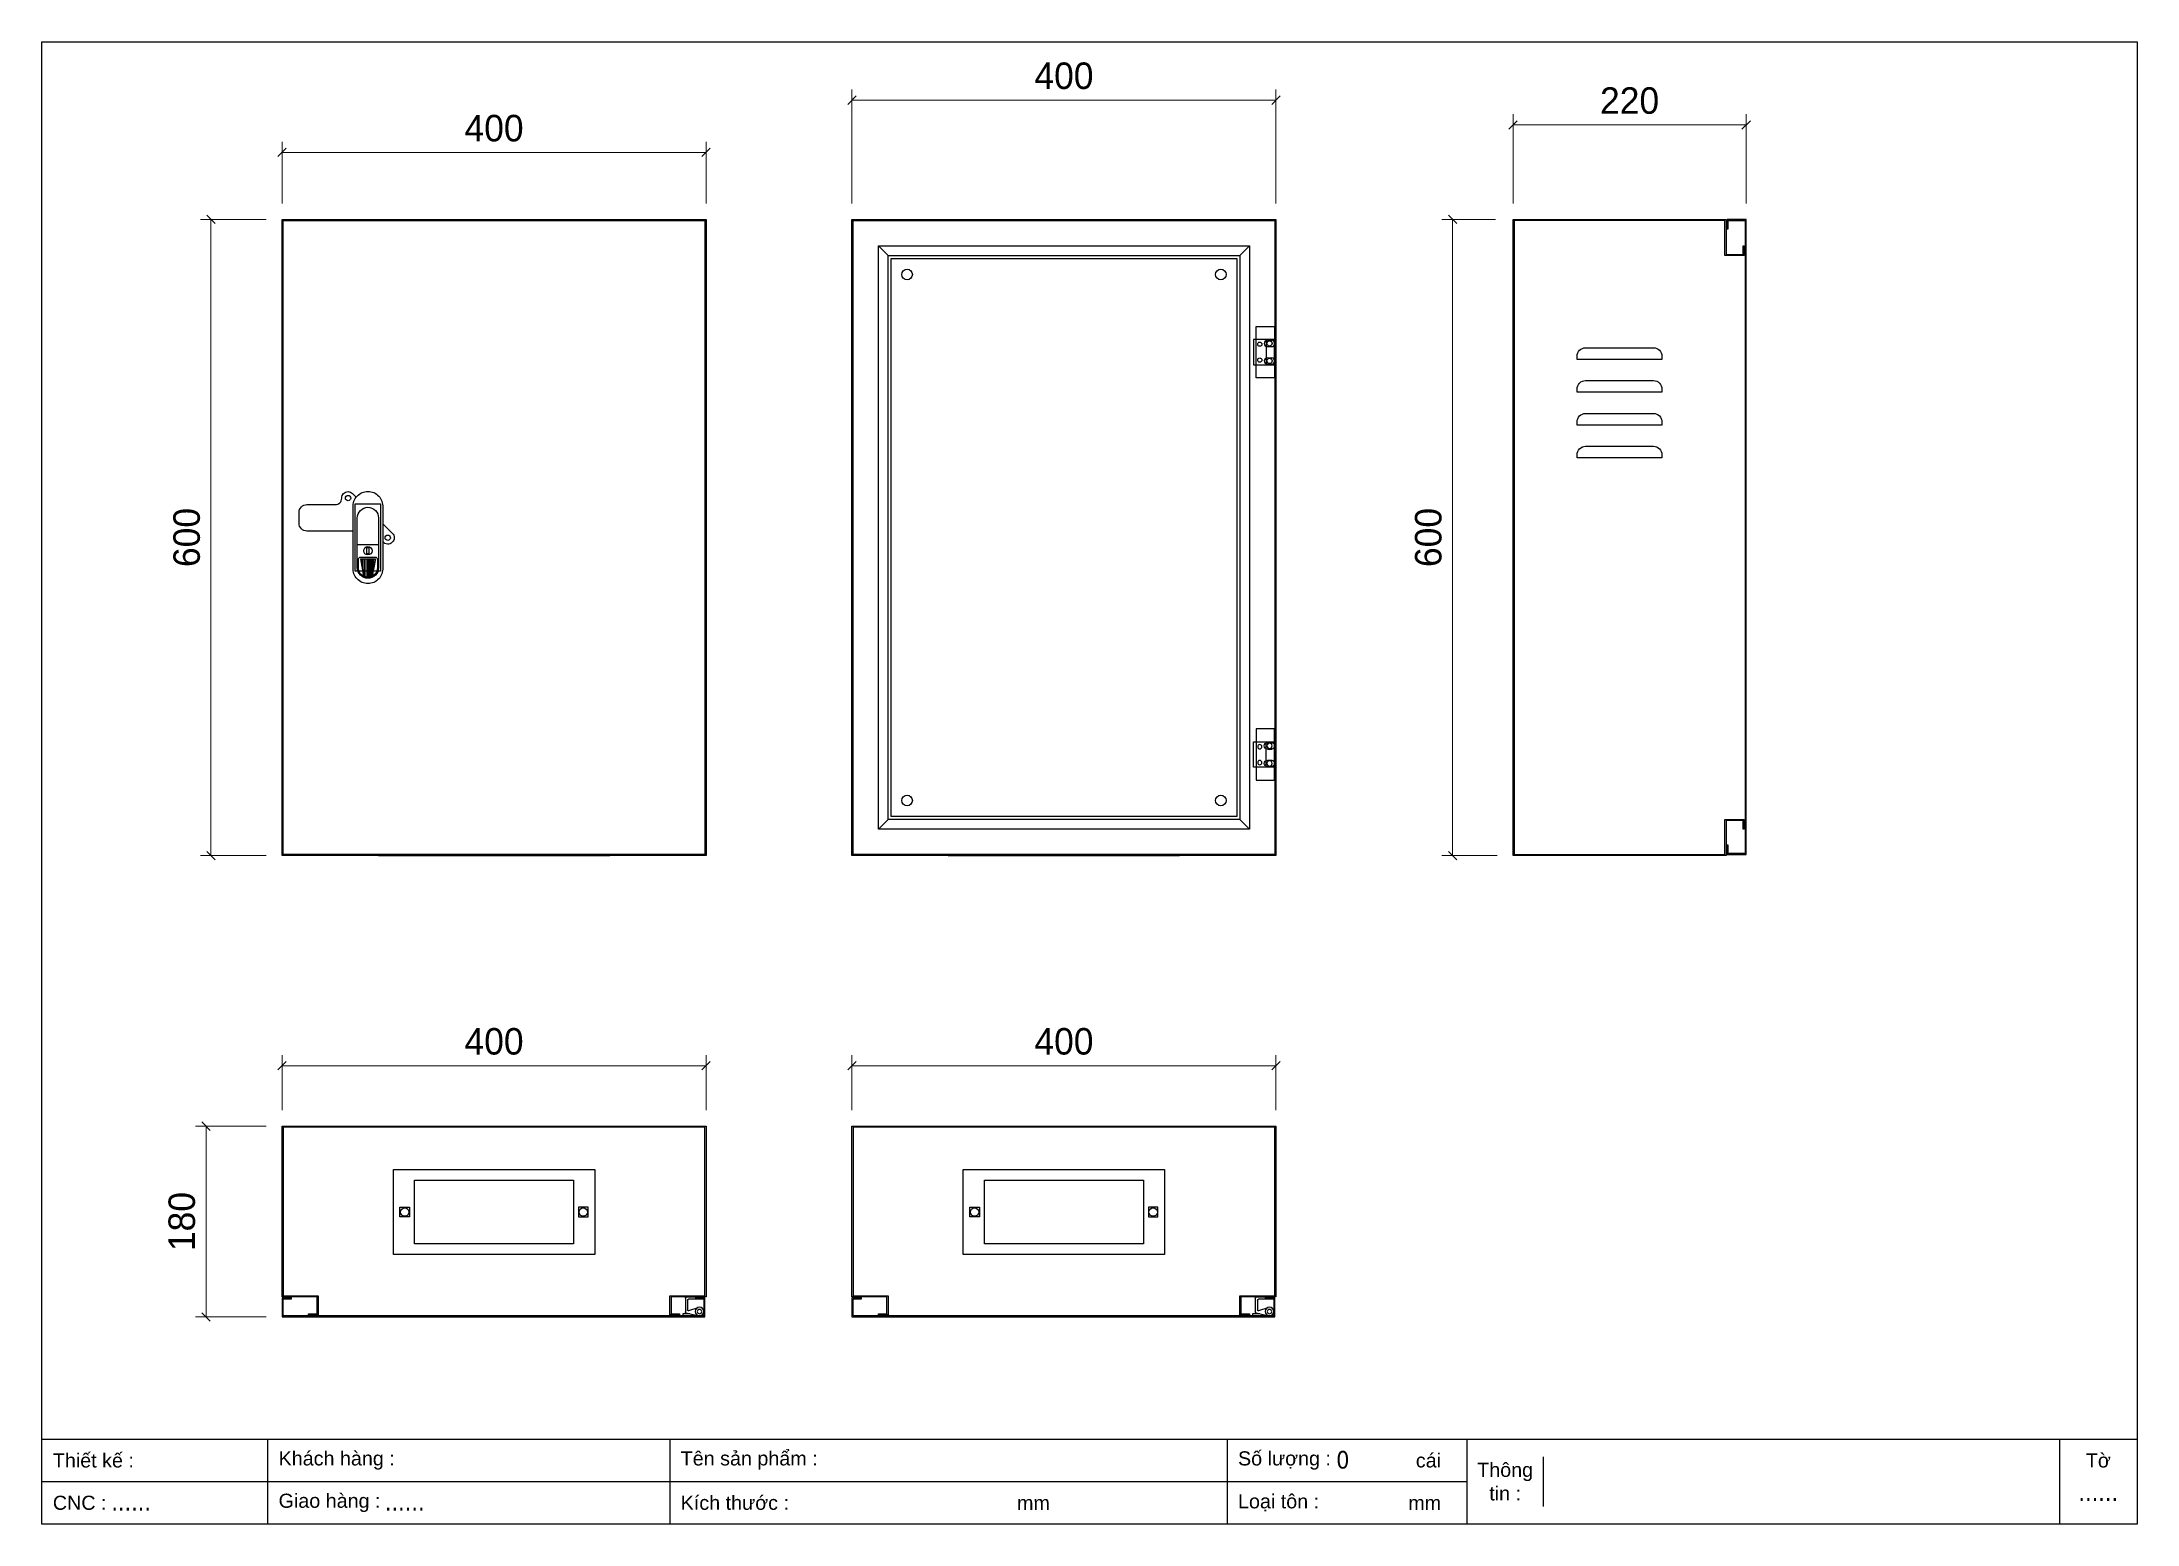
# Model space of a CAD drawing. Header units: millimetres. Extents: x 0 to 1977, y 0 to 1398.
import ezdxf
from ezdxf.enums import TextEntityAlignment as Align

# ---------------------------------------------------------------- set-up
doc = ezdxf.new("R2010")
doc.units = ezdxf.units.MM
doc.layers.add('DIM', color=253, linetype='Continuous')
doc.layers.add('Ghi chu', color=7, linetype='Continuous')
doc.styles.add('Arial', font='arial.ttf')
doc.styles.add('Tahoma (Input Text)', font='tahoma.ttf')
doc.dimstyles.new('Dim-25', dxfattribs={"dimtxt": 25, "dimasz": 8, "dimexe": 10, "dimexo": 15, "dimgap": 10, "dimtad": 1, "dimdec": 0, "dimtxsty": 'Standard', "dimblk": 'OBLIQUE', "dimcen": 10, "dimclrd": 5, "dimclre": 5, "dimclrt": 3, "dimazin": 3, "dimtfac": 1, "dimtdec": 0, "dimtmove": 0, "dimatfit": 3, "dimldrblk": 'OBLIQUE', "dimlwd": 9, "dimlwe": 9})

# ---------------------------------------------------------------- blocks, each defined once
blk = doc.blocks.new('HL036-1-2')
at = {"layer": 'Ghi chu', "color": 1}
for p, q in [((-3, 17.8), (-18.9, 17.8)), ((-18.9, 15.8), (-18.9, 17.8)), ((-12.1, 15.8), (-18.9, 15.8)), ((-16.4, 1), (-16.4, 14)), ((-15.6, 15), (-3.9, 17.7)), ((0, 0), (-15.4, 0)), ((-14.4, 3), (-14.4, 11.9)), ((0, 2), (-13.4, 2)), ((-13.1, 12.8), (-4.3, 9.8)), ((-6.2, 2), (-6.2, 0)), ((-1.2, 2), (-1.2, 0)), ((0, 0), (0, 2))]:
    blk.add_line(p, q, dxfattribs=at)
for radius in [4.1, 2.1]:
    blk.add_circle((-3, 13.7), radius, dxfattribs=at)
for centre, start, end in [((-15.4, 14), 102.9616, 180), ((-15.4, 1), 180, 270), ((-13.4, 11.9), 71.3254, 180), ((-13.4, 3), 180, 270)]:
    blk.add_arc(centre, 1, start, end, dxfattribs=at)
blk = doc.blocks.new('*D1')
at = {"color": 0, "linetype": 'ByBlock', "lineweight": -2}
for p, q in [((230.6, 436.3), (222.6, 428.3)), ((622.6, 428.3), (630.6, 436.3))]:
    blk.add_line(p, q, dxfattribs=at)
at = {"layer": 'Defpoints', "color": 0, "transparency": 16777216}
for p in [(626.6, 432.3), (226.6, 375.3), (626.6, 375.3)]:
    blk.add_point(p, dxfattribs=at)
at = {"layer": 'DIM', "color": 5, "lineweight": 9, "transparency": 16777216}
for p, q in [((226.6, 390.3), (226.6, 442.3)), ((626.6, 390.3), (626.6, 442.3)), ((226.6, 432.3), (626.6, 432.3))]:
    blk.add_line(p, q, dxfattribs=at)
at = {"layer": 'DIM', "color": 3, "transparency": 16777216, "insert": (426.6, 455.1), "char_height": 25, "attachment_point": 5}
blk.add_mtext('400', dxfattribs=at)
blk = doc.blocks.new('_Oblique')
at = {"color": 0, "linetype": 'ByBlock', "lineweight": -2}
blk.add_line((-0.5, -0.5), (0.5, 0.5), dxfattribs=at)
blk = doc.blocks.new('*D2')
at = {"color": 0, "linetype": 'ByBlock', "lineweight": -2}
for p, q in [((158.9, 371.3), (150.9, 379.3)), ((150.9, 199.3), (158.9, 191.3))]:
    blk.add_line(p, q, dxfattribs=at)
at = {"layer": 'Defpoints', "color": 0, "transparency": 16777216}
for p in [(226.6, 375.3), (154.9, 195.3), (226.6, 195.3)]:
    blk.add_point(p, dxfattribs=at)
at = {"layer": 'DIM', "color": 5, "lineweight": 9, "transparency": 16777216}
for p, q in [((211.6, 375.3), (144.9, 375.3)), ((154.9, 375.3), (154.9, 195.3)), ((211.6, 195.3), (144.9, 195.3))]:
    blk.add_line(p, q, dxfattribs=at)
at = {"layer": 'DIM', "color": 3, "transparency": 16777216, "insert": (132.1, 285.3), "char_height": 25, "attachment_point": 5, "rotation": 90}
blk.add_mtext('180', dxfattribs=at)
blk = doc.blocks.new('*D3')
at = {"color": 0, "linetype": 'ByBlock', "lineweight": -2}
for p, q in [((768.3, 1346.9), (760.3, 1338.9)), ((1160.3, 1338.9), (1168.3, 1346.9))]:
    blk.add_line(p, q, dxfattribs=at)
at = {"layer": 'Defpoints', "color": 0, "transparency": 16777216}
for p in [(1164.3, 1342.9), (764.3, 1230.4), (1164.3, 1230.4)]:
    blk.add_point(p, dxfattribs=at)
at = {"layer": 'DIM', "color": 5, "lineweight": 9, "transparency": 16777216}
for p, q in [((764.3, 1245.4), (764.3, 1352.9)), ((1164.3, 1245.4), (1164.3, 1352.9)), ((764.3, 1342.9), (1164.3, 1342.9))]:
    blk.add_line(p, q, dxfattribs=at)
at = {"layer": 'DIM', "color": 3, "transparency": 16777216, "insert": (964.3, 1365.7), "char_height": 25, "attachment_point": 5}
blk.add_mtext('400', dxfattribs=at)
blk = doc.blocks.new('*D4')
at = {"color": 0, "linetype": 'ByBlock', "lineweight": -2}
for p, q in [((1335, 1226.4), (1327, 1234.4)), ((1327, 634.4), (1335, 626.4))]:
    blk.add_line(p, q, dxfattribs=at)
at = {"layer": 'Defpoints', "color": 0, "transparency": 16777216}
for p in [(1331, 1230.4), (1386.5, 1230.4), (1388, 630.4)]:
    blk.add_point(p, dxfattribs=at)
at = {"layer": 'DIM', "color": 5, "lineweight": 9, "transparency": 16777216}
for p, q in [((1371.5, 1230.4), (1321, 1230.4)), ((1331, 630.4), (1331, 1230.4)), ((1373, 630.4), (1321, 630.4))]:
    blk.add_line(p, q, dxfattribs=at)
at = {"layer": 'DIM', "color": 3, "transparency": 16777216, "insert": (1308.2, 930.4), "char_height": 25, "attachment_point": 5, "rotation": 90}
blk.add_mtext('600', dxfattribs=at)
blk = doc.blocks.new('khungtenAsean2')
at = {"color": 7}
for p, q in [((2970, -1980), (0, -1980)), ((320, -1980), (320, -2100)), ((890, -1980), (890, -2100)), ((1680, -1980), (1680, -2100)), ((2020, -1980), (2020, -2100)), ((2860, -1980), (2860, -2100)), ((2128.3, -2005), (2128.3, -2075)), ((2020, -2040), (0, -2040))]:
    blk.add_line(p, q, dxfattribs=at)
blk.add_lwpolyline([(0, 0), (2970, 0), (2970, -2100), (0, -2100)], close=True, dxfattribs=at)
at = {"color": 2, "char_height": 20, "style": 'Arial'}
for s, insert, width, attachment_point in [('  Thiết kế :', (0, -2010), 917.634, 4), ('  Khách hàng :', (320, -2010), 917.634, 4), ('  Tên sản phẩm :', (890, -2010), 917.634, 4), ('  Số lượng :', (1680, -2010), 917.634, 4), ('cái', (1947.6, -2010), 917.634, 4), ('Thông\\Ptin :', (2074.2, -2040), 108.311, 5), ('Tờ', (2915, -2010), 110, 5), ('  CNC :', (0, -2070), 917.634, 4), ('  Giao hàng :', (320, -2070), 917.634, 4), ('  Kích thước :', (890, -2070), 917.634, 4), ('mm', (1382.3, -2070), 917.634, 4), ('  Loại tôn :', (1680, -2070), 917.634, 4), ('mm', (1936.9, -2070), 917.634, 4)]:
    blk.add_mtext(s, dxfattribs=dict(at, insert=insert, width=width, attachment_point=attachment_point))
at = {"color": 1, "style": 'Tahoma (Input Text)', "flags": 8}
for tag, p in [('#01', (137.1, -2021.3)), ('#03', (506.6, -2019.3)), ('#05', (1106.6, -2021.3)), ('#07', (1834.7, -2021.3)), ('#09', (2146.7, -2021.3)), ('#02', (98.5, -2081.3)), ('#04', (486.1, -2081.3)), ('#06', (1065.3, -2081.3)), ('#08', (1817.4, -2081.3)), ('#10', (2146.7, -2081.3))]:
    blk.add_attdef(tag, p, '', height=25, dxfattribs=at)
blk.add_attdef('#11', text='', height=25, dxfattribs=at).set_placement((2915, -2067.3), align=Align.CENTER)
blk = doc.blocks.new('ovan6x10')
at = {"color": 2}
for p, q in [((3, 6), (7, 6)), ((3, 0), (7, 0))]:
    blk.add_line(p, q, dxfattribs=at)
for centre, start, end in [((3, 3), 90, 270), ((7, 3), 270, 90)]:
    blk.add_arc(centre, 3, start, end, dxfattribs=at)
blk = doc.blocks.new('HL036-1-1')
at = {"color": 1}
blk.add_line((9.5, 36.2), (9.5, 12.2), dxfattribs=at)
for points in [[(0, 48.5), (17.5, 48.5), (17.5, 0), (0, 0)], [(-2.5, 12.2), (17.5, 12.2), (17.5, 36.2), (-2.5, 36.2)]]:
    blk.add_lwpolyline(points, close=True, dxfattribs=at)
for centre, radius in [((3.5, 31.8), 2), ((12.7, 32.5), 2.5), ((3.5, 16.8), 2), ((12.7, 16), 2.5)]:
    blk.add_circle(centre, radius, dxfattribs=at)
blk = doc.blocks.new('*D5')
at = {"color": 0, "linetype": 'ByBlock', "lineweight": -2}
for p, q in [((1392, 1323.5), (1384, 1315.5)), ((1604, 1315.5), (1612, 1323.5))]:
    blk.add_line(p, q, dxfattribs=at)
at = {"layer": 'Defpoints', "color": 0, "transparency": 16777216}
for p in [(1608, 1319.5), (1388, 1230.4), (1608, 1230.4)]:
    blk.add_point(p, dxfattribs=at)
at = {"layer": 'DIM', "color": 5, "lineweight": 9, "transparency": 16777216}
for p, q in [((1388, 1245.4), (1388, 1329.5)), ((1608, 1245.4), (1608, 1329.5)), ((1388, 1319.5), (1608, 1319.5))]:
    blk.add_line(p, q, dxfattribs=at)
at = {"layer": 'DIM', "color": 3, "transparency": 16777216, "insert": (1498, 1342.3), "char_height": 25, "attachment_point": 5}
blk.add_mtext('220', dxfattribs=at)
blk = doc.blocks.new('*D6')
at = {"color": 0, "linetype": 'ByBlock', "lineweight": -2}
for p, q in [((230.6, 1297.6), (222.6, 1289.6)), ((622.6, 1289.6), (630.6, 1297.6))]:
    blk.add_line(p, q, dxfattribs=at)
at = {"color": 5, "lineweight": 9, "ltscale": 3, "transparency": 16777216}
for p, q in [((226.6, 1245.4), (226.6, 1303.6)), ((226.6, 1293.6), (626.6, 1293.6)), ((626.6, 1245.4), (626.6, 1303.6))]:
    blk.add_line(p, q, dxfattribs=at)
at = {"layer": 'Defpoints', "color": 0, "ltscale": 3, "transparency": 16777216}
for p in [(626.6, 1293.6), (226.6, 1230.4), (626.6, 1230.4)]:
    blk.add_point(p, dxfattribs=at)
at = {"color": 3, "ltscale": 3, "transparency": 16777216, "insert": (426.6, 1316.3), "char_height": 25, "attachment_point": 5}
blk.add_mtext('400', dxfattribs=at)
blk = doc.blocks.new('*D7')
at = {"color": 5, "lineweight": 9, "ltscale": 3, "transparency": 16777216}
for p, q in [((211.6, 1230.4), (149.5, 1230.4)), ((159.5, 1230.4), (159.5, 630.4)), ((211.6, 630.4), (149.5, 630.4))]:
    blk.add_line(p, q, dxfattribs=at)
at = {"color": 0, "linetype": 'ByBlock', "lineweight": -2}
for p, q in [((163.5, 1226.4), (155.5, 1234.4)), ((155.5, 634.4), (163.5, 626.4))]:
    blk.add_line(p, q, dxfattribs=at)
at = {"layer": 'Defpoints', "color": 0, "ltscale": 3, "transparency": 16777216}
for p in [(226.6, 1230.4), (159.5, 630.4), (226.6, 630.4)]:
    blk.add_point(p, dxfattribs=at)
at = {"color": 3, "ltscale": 3, "transparency": 16777216, "insert": (136.7, 930.4), "char_height": 25, "attachment_point": 5, "rotation": 90}
blk.add_mtext('600', dxfattribs=at)
blk = doc.blocks.new('AB301-3-1')
at = {"linetype": 'Continuous'}
h = blk.add_hatch(dxfattribs=at)
h.set_pattern_fill('ACAD_ISO09W100', color=1, scale=0.2)
h.set_pattern_definition([(0, (-368.0181, 431.8814), (0, 1), [4.8, -0.6, 1.2, -0.6, 1.2, -0.6])])
h.paths.add_polyline_path([(-4.1, -55, 0.118404), (0, -56, 0.118404), (4.1, -55), (7, -38.5), (-7, -38.5)])
at = {"color": 1, "linetype": 'Continuous'}
for p, q in [((-10, -25), (10, -25)), ((-7, -38.5), (7, -38.5)), ((-7, -38.5), (-4.1, -55)), ((7, -38.5), (4.1, -55))]:
    blk.add_line(p, q, dxfattribs=at)
for points in [[(-24.7, 18.7, -0.198912), (-23, 23), (-23, 23, -0.414214), (-14.5, 23), (-11, 19.5)], [(-14, -12.5), (-57.5, -12.5, -0.414214), (-65, -5), (-65, 5, -0.414214), (-57.5, 12.5), (-30.7, 12.5, 0.414214), (-24.7, 18.5), (-24.7, 18.7)], [(14, -5.5), (23, -14.5, -0.414214), (23, -23), (23, -23, -0.451305), (14, -22.4, -0.381561)]]:
    blk.add_lwpolyline(points, format="xyb", dxfattribs=at)
for points in [[(0, 25), (0, 25, -0.428242), (14, 10), (14, -47, -0.428242), (0, -62), (0, -62, -0.428242), (-14, -47), (-14, 10, -0.428242)], [(0, 10, -0.414214), (10, 0), (10, -47, -0.414214), (0, -57, -0.414214), (-10, -47), (-10, 0, -0.414214)], [(9, -39), (9, -47, -0.414214), (0, -56, -0.414214), (-9, -47), (-9, -39, -0.414214), (-7, -37), (7, -37, -0.414214)]]:
    blk.add_lwpolyline(points, format="xyb", close=True, dxfattribs=at)
blk.add_lwpolyline([(-1, -28), (1, -28), (1, -34), (-1, -34)], close=True, dxfattribs=at)
for centre, radius in [((-18.7, 18.7), 2.5), ((18.7, -18.7), 2.5), ((0, -31), 4)]:
    blk.add_circle(centre, radius, dxfattribs=at)
blk = doc.blocks.new('*D8')
at = {"color": 0, "linetype": 'ByBlock', "lineweight": -2}
for p, q in [((768.3, 436.3), (760.3, 428.3)), ((1160.3, 428.3), (1168.3, 436.3))]:
    blk.add_line(p, q, dxfattribs=at)
at = {"layer": 'Defpoints', "color": 0, "transparency": 16777216}
for p in [(1164.3, 432.3), (764.3, 375.3), (1164.3, 375.3)]:
    blk.add_point(p, dxfattribs=at)
at = {"layer": 'DIM', "color": 5, "lineweight": 9, "transparency": 16777216}
for p, q in [((764.3, 390.3), (764.3, 442.3)), ((1164.3, 390.3), (1164.3, 442.3)), ((764.3, 432.3), (1164.3, 432.3))]:
    blk.add_line(p, q, dxfattribs=at)
at = {"layer": 'DIM', "color": 3, "transparency": 16777216, "insert": (964.3, 455.1), "char_height": 25, "attachment_point": 5}
blk.add_mtext('400', dxfattribs=at)

msp = doc.modelspace()

# ---------------------------------------------------------------- linework, layer by layer
at = {"ltscale": 3}
for p, q in [((789.3, 1205.4), (798.3, 1196.4)), ((1139.3, 1205.4), (1130.3, 1196.4)), ((789.3, 655.4), (798.3, 664.4)), ((1130.3, 664.4), (1139.3, 655.4))]:
    msp.add_line(p, q, dxfattribs=at)
for p, q in [((317.5, 630.4), (535.7, 630.4)), ((855.2, 630.4), (1073.4, 630.4))]:
    msp.add_line(p, q)
for points in [[(226.6, 1230.4), (626.6, 1230.4), (626.6, 630.4), (226.6, 630.4)], [(227.6, 1229.4), (625.6, 1229.4), (625.6, 631.4), (227.6, 631.4)], [(764.3, 1230.4), (1164.3, 1230.4), (1164.3, 630.4), (764.3, 630.4)], [(765.3, 1229.4), (1163.3, 1229.4), (1163.3, 631.4), (765.3, 631.4)], [(789.3, 1205.4), (1139.3, 1205.4), (1139.3, 655.4), (789.3, 655.4)], [(798.3, 1196.4), (1130.3, 1196.4), (1130.3, 664.4), (798.3, 664.4)]]:
    msp.add_lwpolyline(points, close=True)
at = {"color": 7}
for points in [[(1606, 1205.4), (1606, 1196.4), (1588, 1196.4), (1588, 1229.4), (1389, 1229.4), (1389, 631.4), (1588, 631.4), (1588, 664.4), (1606, 664.4), (1606, 655.4), (1605, 655.4), (1605, 663.4), (1589, 663.4), (1589, 630.4), (1388, 630.4), (1388, 1230.4), (1589, 1230.4), (1589, 1197.4), (1605, 1197.4), (1605, 1205.4)], [(1591, 1221.4), (1591, 1229.4), (1607, 1229.4), (1607, 632.4), (1591, 632.4), (1591, 640.4), (1590, 640.4), (1590, 631.4), (1608, 631.4), (1608, 1230.4), (1590, 1230.4), (1590, 1221.4)], [(601.6, 197.3), (592.6, 197.3), (592.6, 215.3), (625.6, 215.3), (625.6, 374.3), (227.6, 374.3), (227.6, 215.3), (260.6, 215.3), (260.6, 197.3), (251.6, 197.3), (251.6, 198.3), (259.6, 198.3), (259.6, 214.3), (226.6, 214.3), (226.6, 375.3), (626.6, 375.3), (626.6, 214.3), (593.6, 214.3), (593.6, 198.3), (601.6, 198.3)], [(1139.3, 197.3), (1130.3, 197.3), (1130.3, 215.3), (1163.3, 215.3), (1163.3, 374.3), (765.3, 374.3), (765.3, 215.3), (798.3, 215.3), (798.3, 197.3), (789.3, 197.3), (789.3, 198.3), (797.3, 198.3), (797.3, 214.3), (764.3, 214.3), (764.3, 375.3), (1164.3, 375.3), (1164.3, 214.3), (1131.3, 214.3), (1131.3, 198.3), (1139.3, 198.3)], [(331.6, 334.3), (521.6, 334.3), (521.6, 254.3), (331.6, 254.3)], [(869.3, 334.3), (1059.3, 334.3), (1059.3, 254.3), (869.3, 254.3)], [(616.6, 212.3), (624.6, 212.3), (624.6, 196.3), (227.6, 196.3), (227.6, 212.3), (235.6, 212.3), (235.6, 213.3), (226.6, 213.3), (226.6, 195.3), (625.6, 195.3), (625.6, 213.3), (616.6, 213.3)], [(1154.3, 212.3), (1162.3, 212.3), (1162.3, 196.3), (765.3, 196.3), (765.3, 212.3), (773.3, 212.3), (773.3, 213.3), (764.3, 213.3), (764.3, 195.3), (1163.3, 195.3), (1163.3, 213.3), (1154.3, 213.3)]]:
    msp.add_lwpolyline(points, close=True, dxfattribs=at)
at = {"color": 1}
msp.add_lwpolyline([(801.3, 1193.4), (1127.3, 1193.4), (1127.3, 667.4), (801.3, 667.4)], close=True, dxfattribs=at)
at = {"color": 2}
for points in [[(1456.5, 1109.4), (1520.5, 1109.4, -0.414214), (1528.5, 1101.4), (1528.5, 1098.4), (1448.5, 1098.4), (1448.5, 1101.4, -0.414214)], [(1456.5, 1078.4), (1520.5, 1078.4, -0.414214), (1528.5, 1070.4), (1528.5, 1067.4), (1448.5, 1067.4), (1448.5, 1070.4, -0.414214)], [(1456.5, 1047.4), (1520.5, 1047.4, -0.414214), (1528.5, 1039.4), (1528.5, 1036.4), (1448.5, 1036.4), (1448.5, 1039.4, -0.414214)], [(1456.5, 1016.4), (1520.5, 1016.4, -0.414214), (1528.5, 1008.4), (1528.5, 1005.4), (1448.5, 1005.4), (1448.5, 1008.4, -0.414214)]]:
    msp.add_lwpolyline(points, format="xyb", close=True, dxfattribs=at)
at = {"color": 2, "linetype": 'Continuous'}
msp.add_lwpolyline([(295.6, 962.2), (319.6, 962.2), (319.6, 898.7), (295.6, 898.7)], close=True, dxfattribs=at)
at = {"color": 2}
for points in [[(351.6, 324.3), (501.6, 324.3), (501.6, 264.3), (351.6, 264.3)], [(889.3, 324.3), (1039.3, 324.3), (1039.3, 264.3), (889.3, 264.3)], [(346.8, 289.8), (337.8, 289.8), (337.8, 298.8), (346.8, 298.8)], [(506.3, 289.8), (515.3, 289.8), (515.3, 298.8), (506.3, 298.8)], [(884.5, 289.8), (875.5, 289.8), (875.5, 298.8), (884.5, 298.8)], [(1044, 289.8), (1053, 289.8), (1053, 298.8), (1044, 298.8)]]:
    msp.add_lwpolyline(points, close=True, dxfattribs=at)
at = {"color": 2, "ltscale": 3}
for centre in [(816.3, 1178.4), (1112.3, 1178.4), (816.3, 682.4), (1112.3, 682.4)]:
    msp.add_circle(centre, 5, dxfattribs=at)
at = {"color": 7}
for centre in [(342.3, 294.3), (510.8, 294.3), (880, 294.3), (1048.5, 294.3)]:
    msp.add_circle(centre, 4, dxfattribs=at)

# ---------------------------------------------------------------- block references
ref = msp.add_blockref('khungtenAsean2', (0, 1397.8), dxfattribs=dict(at, xscale=0.6655999999056803, yscale=0.6655999999056803, zscale=0.6655999999056803))
ref.add_attrib('#11', '......', dxfattribs={"color": 1, "height": 16.64, "style": 'Tahoma (Input Text)'}).set_placement((1940.2, 21.7), align=Align.CENTER)
ref.add_attrib('#07', '0', (1221.2, 52.4), dxfattribs={"color": 1, "height": 16.6, "style": 'Tahoma (Input Text)'})
ref.add_attrib('#04', '......', (323.6, 12.5), dxfattribs={"color": 1, "height": 16.64, "style": 'Tahoma (Input Text)'})
ref.add_attrib('#02', '......', (65.5, 12.5), dxfattribs={"color": 1, "height": 16.64, "style": 'Tahoma (Input Text)'})
for name, p in [('HL036-1-1', (1145.6, 1080.9)), ('ovan6x10', (1153.3, 1110.4)), ('ovan6x10', (1153.3, 1093.9)), ('AB301-3-1', (307.6, 948.9))]:
    msp.add_blockref(name, p, dxfattribs=at)
at = {"color": 7, "xscale": -1, "rotation": 180}
for name, p in [('HL036-1-1', (1145.6, 749.9)), ('ovan6x10', (1153.3, 736.9)), ('ovan6x10', (1153.3, 720.4)), ('HL036-1-2', (623.5, 214.1)), ('HL036-1-2', (1161.2, 214.1))]:
    msp.add_blockref(name, p, dxfattribs=at)

# ---------------------------------------------------------------- dimensions: what is measured, and where the dimension line sits
at = {"ltscale": 3}
dim = msp.add_linear_dim(base=(626.6, 1293.6), p1=(226.6, 1230.4), p2=(626.6, 1230.4), dimstyle='Dim-25', dxfattribs=at)
dim.commit()
dim.dimension.update_dxf_attribs({"geometry": '*D6', "text_midpoint": (426.6, 1316.3)})
dim = msp.add_linear_dim(base=(159.5, 630.4), p1=(226.6, 1230.4), p2=(226.6, 630.4), angle=90, dimstyle='Dim-25', dxfattribs=at)
dim.commit()
dim.dimension.update_dxf_attribs({"geometry": '*D7', "text_midpoint": (136.7, 930.4)})
at = {"layer": 'DIM'}
for base, p1, p2, picture, middle in [((1164.3, 1342.9), (764.3, 1230.4), (1164.3, 1230.4), '*D3', (964.3, 1365.7)), ((1608, 1319.5), (1388, 1230.4), (1608, 1230.4), '*D5', (1498, 1342.3)), ((626.6, 432.3), (226.6, 375.3), (626.6, 375.3), '*D1', (426.6, 455.1)), ((1164.3, 432.3), (764.3, 375.3), (1164.3, 375.3), '*D8', (964.3, 455.1))]:
    dim = msp.add_linear_dim(base=base, p1=p1, p2=p2, dimstyle='Dim-25', dxfattribs=at)
    dim.commit()
    dim.dimension.update_dxf_attribs({"geometry": picture, "text_midpoint": middle})
for base, p1, p2, picture, middle in [((1331, 1230.4), (1388, 630.4), (1386.5, 1230.4), '*D4', (1308.2, 930.4)), ((154.9, 195.3), (226.6, 375.3), (226.6, 195.3), '*D2', (132.1, 285.3))]:
    dim = msp.add_linear_dim(base=base, p1=p1, p2=p2, angle=90, dimstyle='Dim-25', dxfattribs=at)
    dim.commit()
    dim.dimension.update_dxf_attribs({"geometry": picture, "text_midpoint": middle})

doc.saveas('drawing.dxf')
